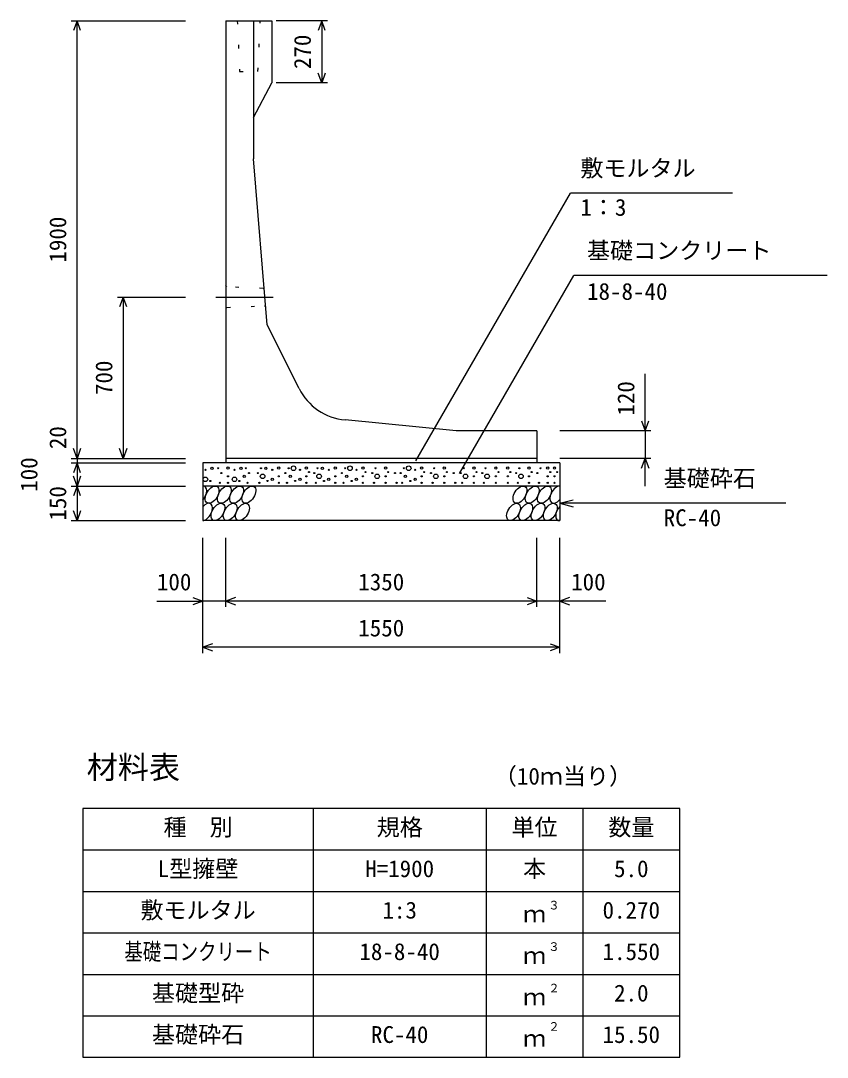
# Model space of a CAD drawing. Units: millimetres, scale not verified. Extents: x -50400 to 50400, y -17820 to 17820.
# Drawn here: x 21185 to 24684, y -3581 to 919 of the extents above; entities that cross this region are included whole.
import ezdxf
from ezdxf.enums import TextEntityAlignment as Align

# ---------------------------------------------------------------- set-up
doc = ezdxf.new("R2010")
doc.units = ezdxf.units.MM
doc.header["$LTSCALE"] = 60
doc.linetypes.add('DOTTED', pattern=[1.75, 0.25, -1.5])
doc.linetypes.add('LONG_DASHED_DOTTED', pattern=[15.25, 12, -1.5, 0.25, -1.5])
for name, color, linetype, lineweight in [('0-0_CENTER', 7, 'LONG_DASHED_DOTTED', 25), ('0-1_DIM', 7, 'Continuous', 25), ('0-3_HATCH', 6, 'Continuous', 25), ('0-4_HYO', 3, 'Continuous', 25), ('0-5_HYO2', 4, 'Continuous', 25), ('0-6_OUTLINE', 1, 'Continuous', 25), ('0-7_OUTLINE2', 4, 'DOTTED', 25), ('0-8_TXT', 7, 'Continuous', 25)]:
    doc.layers.add(name, color=color, linetype=linetype, lineweight=lineweight)
doc.styles.add('ＭＳ ゴシック', font='')
doc.styles.get('ＭＳ ゴシック').set_extended_font_data('MS Gothic')

msp = doc.modelspace()

# ---------------------------------------------------------------- linework, layer by layer
at = {"layer": '0-0_CENTER'}
msp.add_line((22031.18, -280.94), (22281.04, -280.94), dxfattribs=at)
at = {"layer": '0-1_DIM'}
for p, q in [((21404.5, 919.06), (21899.5, 919.06)), ((21429.5, -980.94), (21429.5, 919.06)), ((22515.91, 919.06), (22294, 919.06)), ((22490.91, 919.06), (22490.91, 649.06)), ((22515.91, 649.06), (22294, 649.06)), ((22899.15, -992.26), (23570.42, 170.41)), ((24272.83, 170.41), (23570.42, 170.41)), ((23088.63, -1046.66), (23584.9, -187.09)), ((24684.44, -187.09), (23584.9, -187.09)), ((21604.5, -280.94), (21899.5, -280.94)), ((21629.5, -280.94), (21629.5, -980.94)), ((23894.5, -860.94), (23894.5, -613.25)), ((23919.5, -860.94), (23524.5, -860.94)), ((23894.5, -860.94), (23894.5, -980.94)), ((21404.5, -980.94), (21899.5, -980.94)), ((21429.5, -980.94), (21429.5, -1000.94)), ((23919.5, -980.94), (23524.5, -980.94)), ((23894.5, -1100.94), (23894.5, -980.94)), ((21404.5, -1000.94), (21899.5, -1000.94)), ((21429.5, -1000.94), (21429.5, -1100.94)), ((21404.5, -1100.94), (21899.5, -1100.94)), ((21429.5, -1100.94), (21429.5, -1250.94)), ((23524.5, -1175.94), (23582.46, -1160.41)), ((24504.82, -1175.94), (23524.5, -1175.94)), ((23524.5, -1175.94), (23582.46, -1191.47)), ((21404.5, -1250.94), (21899.5, -1250.94)), ((21974.5, -1825.94), (21974.5, -1325.94)), ((22074.5, -1625.94), (22074.5, -1325.94)), ((23424.5, -1625.94), (23424.5, -1325.94)), ((23424.5, -1625.94), (23424.5, -1325.94)), ((23524.5, -1825.94), (23524.5, -1325.94)), ((21774.96, -1600.94), (21974.5, -1600.94)), ((22074.5, -1600.94), (21974.5, -1600.94)), ((23424.5, -1600.94), (22074.5, -1600.94)), ((23524.5, -1600.94), (23424.5, -1600.94)), ((23724.04, -1600.94), (23524.5, -1600.94)), ((23524.5, -1800.94), (21974.5, -1800.94))]:
    msp.add_line(p, q, dxfattribs=at)
for points in [[(21444.89, 876.78), (21429.5, 919.06), (21414.11, 876.78)], [(22506.3, 876.78), (22490.91, 919.06), (22475.52, 876.78)], [(22506.3, 691.35), (22490.91, 649.06), (22475.52, 691.35)], [(21644.89, -323.22), (21629.5, -280.94), (21614.11, -323.22)], [(23879.11, -818.65), (23894.5, -860.94), (23909.89, -818.65)], [(21444.89, -938.65), (21429.5, -980.94), (21414.11, -938.65)], [(21644.89, -938.65), (21629.5, -980.94), (21614.11, -938.65)], [(23879.11, -1023.22), (23894.5, -980.94), (23909.89, -1023.22)], [(21444.89, -1043.22), (21429.5, -1000.94), (21414.11, -1043.22)], [(21444.89, -1058.65), (21429.5, -1100.94), (21414.11, -1058.65)], [(21444.89, -1143.22), (21429.5, -1100.94), (21414.11, -1143.22)], [(21444.89, -1208.65), (21429.5, -1250.94), (21414.11, -1208.65)], [(21932.21, -1585.55), (21974.5, -1600.94), (21932.21, -1616.33)], [(22116.79, -1585.55), (22074.5, -1600.94), (22116.79, -1616.33)], [(23382.21, -1585.55), (23424.5, -1600.94), (23382.21, -1616.33)], [(23566.79, -1585.55), (23524.5, -1600.94), (23566.79, -1616.33)], [(22016.79, -1785.55), (21974.5, -1800.94), (22016.79, -1816.33)], [(23482.21, -1785.55), (23524.5, -1800.94), (23482.21, -1816.33)]]:
    msp.add_lwpolyline(points, dxfattribs=at)
at = {"layer": '0-3_HATCH'}
for centre, radius in [((21986.4, -1030.76), 2.5), ((22014.44, -1023.76), 5), ((22041.57, -1023.76), 2.5), ((22084.47, -1022.89), 5), ((22112.51, -1030.76), 2.5), ((22140.54, -1023.76), 5), ((22161.57, -1023.76), 2.5), ((22227.43, -1023.76), 2.5), ((22248.46, -1023.76), 5), ((22276.49, -1030.76), 2.5), ((22304.53, -1022.89), 5), ((22347.43, -1023.76), 2.5), ((22368.46, -1023.76), 10), ((22396.49, -1030.76), 2.5), ((22424.53, -1022.89), 5), ((22472.65, -1023.76), 2.5), ((22493.68, -1023.76), 5), ((22521.72, -1030.76), 2.5), ((22549.76, -1022.89), 5), ((22592.65, -1023.76), 2.5), ((22613.68, -1023.76), 10), ((22641.72, -1030.76), 2.5), ((22669.76, -1022.89), 5), ((22724.58, -1023.76), 2.5), ((22768.2, -1022.89), 5), ((22847.35, -1023.76), 2.5), ((22868.38, -1023.76), 10), ((22896.41, -1030.76), 2.5), ((22924.45, -1022.89), 5), ((22979.27, -1023.76), 2.5), ((23022.89, -1022.89), 5), ((23107.7, -1023.76), 2.5), ((23151.32, -1022.89), 5), ((23201.62, -1023.76), 2.5), ((23246.42, -1022.89), 5), ((23298.3, -1022.89), 5), ((23348.6, -1023.76), 2.5), ((23390.28, -1022.89), 5), ((23440.59, -1023.76), 2.5), ((23471.34, -1022.89), 5), ((23501.04, -1022.89), 5), ((21986.4, -1071.91), 10), ((22007.43, -1078.91), 2.5), ((22055.59, -1044.77), 2.5), ((22084.47, -1058.78), 2.5), ((22112.51, -1071.91), 10), ((22133.53, -1078.91), 2.5), ((22154.56, -1058.78), 5), ((22175.59, -1044.77), 2.5), ((22213.41, -1044.77), 2.5), ((22234.44, -1058.78), 10), ((22255.47, -1078.91), 2.5), ((22276.49, -1071.91), 5), ((22304.53, -1058.78), 2.5), ((22333.41, -1044.77), 2.5), ((22354.44, -1058.78), 5), ((22375.47, -1078.91), 2.5), ((22396.49, -1071.91), 5), ((22424.53, -1058.78), 2.5), ((22435.87, -1040.45), 2.5), ((22458.63, -1044.77), 2.5), ((22479.66, -1058.78), 10), ((22500.69, -1078.91), 2.5), ((22521.72, -1071.91), 5), ((22549.76, -1058.78), 2.5), ((22578.63, -1044.77), 2.5), ((22599.66, -1058.78), 5), ((22620.69, -1078.91), 2.5), ((22641.72, -1071.91), 5), ((22669.76, -1058.78), 2.5), ((22681.1, -1040.45), 2.5), ((22710.56, -1044.77), 2.5), ((22731.59, -1058.78), 10), ((22768.2, -1058.78), 2.5), ((22779.54, -1040.45), 2.5), ((22809, -1044.77), 2.5), ((22833.33, -1044.77), 2.5), ((22854.36, -1058.78), 5), ((22875.39, -1078.91), 2.5), ((22896.41, -1071.91), 5), ((22924.45, -1058.78), 2.5), ((22935.79, -1040.45), 2.5), ((22965.25, -1044.77), 2.5), ((22986.28, -1058.78), 10), ((23022.89, -1058.78), 2.5), ((23034.23, -1040.45), 2.5), ((23063.69, -1044.77), 2.5), ((23093.68, -1044.77), 2.5), ((23114.71, -1058.78), 10), ((23151.32, -1058.78), 2.5), ((23162.66, -1040.45), 2.5), ((23187.6, -1044.77), 2.5), ((23208.63, -1058.78), 10), ((23246.42, -1058.78), 2.5), ((23257.76, -1040.45), 2.5), ((23298.3, -1058.78), 2.5), ((23309.64, -1040.45), 2.5), ((23334.58, -1044.77), 2.5), ((23355.61, -1058.78), 10), ((23390.28, -1058.78), 2.5), ((23401.62, -1040.45), 2.5), ((23426.57, -1044.77), 2.5), ((23471.34, -1058.78), 2.5), ((23482.68, -1040.45), 2.5), ((23501.04, -1058.78), 2.5), ((23512.38, -1040.45), 2.5), ((22048.58, -1086.79), 2.5), ((22084.47, -1086.79), 2.5), ((22168.58, -1086.79), 2.5), ((22220.42, -1086.79), 2.5), ((22304.53, -1086.79), 2.5), ((22340.42, -1086.79), 2.5), ((22424.53, -1086.79), 2.5), ((22465.64, -1086.79), 2.5), ((22549.76, -1086.79), 2.5), ((22585.64, -1086.79), 2.5), ((22669.76, -1086.79), 2.5), ((22717.57, -1086.79), 2.5), ((22768.2, -1086.79), 2.5), ((22816.01, -1086.79), 2.5), ((22840.34, -1086.79), 2.5), ((22924.45, -1086.79), 2.5), ((22972.26, -1086.79), 2.5), ((23022.89, -1086.79), 2.5), ((23070.7, -1086.79), 2.5), ((23100.69, -1086.79), 2.5), ((23151.32, -1086.79), 2.5), ((23194.61, -1086.79), 2.5), ((23246.42, -1086.79), 2.5), ((23298.3, -1086.79), 2.5), ((23341.59, -1086.79), 2.5), ((23390.28, -1086.79), 2.5), ((23433.58, -1086.79), 2.5), ((23471.34, -1086.79), 2.5), ((23501.04, -1086.79), 2.5)]:
    msp.add_circle(centre, radius, dxfattribs=at)
for centre, start_param, end_param in [((21962.14, -1138.46), 4.385593, 6.6745444), ((23510.64, -1138.46), 0.3357715, 4.4411806), ((21987.46, -1213.45), 3.5111464, 7.548991), ((23535.96, -1213.45), 1.2110787, 3.5658734)]:
    msp.add_ellipse(centre, major_axis=(21.81, 35.31), ratio=0.5792, start_param=start_param, end_param=end_param, dxfattribs=at)
for centre in [(22015.34, -1138.46), (22068.55, -1138.46), (22121.76, -1138.46), (22174.97, -1138.46), (23351.01, -1138.46), (23404.22, -1138.46), (23457.43, -1138.46), (22040.66, -1213.45), (22093.87, -1213.45), (22147.08, -1213.45), (23323.13, -1213.45), (23376.34, -1213.45), (23429.54, -1213.45), (23482.75, -1213.45)]:
    msp.add_ellipse(centre, major_axis=(21.81, 35.31), ratio=0.5792, dxfattribs=at)
at = {"layer": '0-4_HYO'}
for p, q in [((22454.5, -2500.94), (22454.5, -3580.94)), ((23204.5, -2500.94), (23204.5, -3580.94)), ((23624.5, -2500.94), (23624.5, -3580.94)), ((21454.5, -2680.94), (24044.5, -2680.94))]:
    msp.add_line(p, q, dxfattribs=at)
msp.add_lwpolyline([(21454.5, -3580.94), (24044.5, -3580.94), (24044.5, -2500.94), (21454.5, -2500.94)], close=True, dxfattribs=at)
at = {"layer": '0-5_HYO2'}
for p, q in [((21454.5, -2860.94), (24044.5, -2860.94)), ((21454.5, -3040.94), (24044.5, -3040.94)), ((21454.5, -3220.94), (24044.5, -3220.94)), ((21454.5, -3400.94), (24044.5, -3400.94))]:
    msp.add_line(p, q, dxfattribs=at)
at = {"layer": '0-6_OUTLINE'}
for p, q in [((22074.5, 919.06), (22274.5, 919.06)), ((22074.5, 919.06), (22074.5, -1000.94)), ((22194.5, 919.06), (22194.5, 319.06)), ((22274.5, 919.06), (22274.5, 649.06)), ((22194.5, 499.06), (22274.5, 649.06)), ((22254.5, -400.94), (22194.5, 319.06)), ((22392.64, -677.23), (22254.5, -400.94)), ((23074.5, -860.94), (22592.17, -814.26)), ((23424.5, -860.94), (23074.5, -860.94)), ((23424.5, -860.94), (23424.5, -1000.94)), ((23424.5, -980.94), (22074.5, -980.94)), ((23524.5, -1000.94), (21974.5, -1000.94)), ((21974.5, -1000.94), (21974.5, -1250.94)), ((23524.5, -1000.94), (23524.5, -1250.94)), ((23524.5, -1100.94), (21974.5, -1100.94)), ((23524.5, -1250.94), (21974.5, -1250.94))]:
    msp.add_line(p, q, dxfattribs=at)
msp.add_arc((22616.25, -565.42), 250, 206.56505, 264.47246, dxfattribs=at)
at = {"layer": '0-7_OUTLINE2'}
for p, q in [((22124.5, 919.06), (22134.5, 699.06)), ((22079.5, -236.16), (22074.72, -230.94)), ((22236.34, -243.21), (22079.5, -236.16)), ((22240.96, -238.41), (22236.34, -243.21)), ((22074.72, -330.93), (22079.5, -325.72)), ((22079.5, -325.72), (22242.63, -318.66)), ((22247.84, -323.43), (22242.63, -318.66))]:
    msp.add_line(p, q, dxfattribs=at)
msp.add_lwpolyline([(22134.5, 699.06), (22214.5, 699.06), (22224.5, 919.06)], dxfattribs=at)

# ---------------------------------------------------------------- texts
at = {"layer": '0-1_DIM', "style": 'ＭＳ ゴシック'}
for s, p in [('270', (22465.91, 709.06)), ('1900', (21404.5, -130.94)), ('700', (21604.5, -705.94)), ('120', (23869.5, -795.3)), ('20', (21404.5, -940.87)), ('100', (21279.5, -1125.94)), ('150', (21404.5, -1250.94))]:
    msp.add_text(s, height=73.31, rotation=90, dxfattribs=at).set_placement(p, align=Align.BOTTOM_LEFT)
for s, p in [('敷モルタル', (23613.27, 220.41)), ('1：3', (23613.27, 50.3)), ('基礎コンクリート', (23642.15, -137.09)), ('18-8-40', (23642.15, -314.72)), ('基礎砕石', (23974.75, -1125.94)), ('RC-40', (23974.75, -1297.32)), ('100', (21775.86, -1575.94)), ('1350', (22649.5, -1575.94)), ('100', (23573.14, -1575.94)), ('1550', (22649.5, -1775.94))]:
    msp.add_text(s, height=73.31, dxfattribs=at).set_placement(p, align=Align.BOTTOM_LEFT)
at = {"layer": '0-8_TXT', "style": 'ＭＳ ゴシック'}
for s, height, p in [('材料表', 98.97, (21471.17, -2400.94)), ('（10ｍ当り）', 73.31, (23237.83, -2419.27)), ('種\u3000別', 73.31, (21804.5, -2640.94)), ('規格', 73.31, (22729.5, -2640.94)), ('単位', 73.31, (23314.5, -2640.94)), ('数量', 73.31, (23734.5, -2640.94)), ('L型擁壁', 73.31, (21779.5, -2820.94)), ('H=1900', 73.31, (22679.5, -2820.94)), ('本', 73.31, (23364.5, -2820.94)), ('5.0', 73.31, (23759.5, -2820.94)), ('敷モルタル', 73.31, (21704.5, -3000.94)), ('1:3', 73.31, (22754.5, -3000.94)), ('３', 36.66, (23473.74, -2950.32)), ('0.270', 73.31, (23709.5, -3000.94)), ('ｍ', 73.31, (23364.5, -3017.61)), ('18-8-40', 73.31, (22654.5, -3180.94)), ('３', 36.66, (23473.74, -3130.32)), ('1.550', 73.31, (23709.5, -3180.94)), ('ｍ', 73.31, (23364.5, -3197.61)), ('基礎型砕', 73.31, (21754.5, -3360.94)), ('２', 36.66, (23473.74, -3310.32)), ('2.0', 73.31, (23759.5, -3360.94)), ('ｍ', 73.31, (23364.5, -3377.61)), ('基礎砕石', 73.31, (21754.5, -3540.94)), ('RC-40', 73.31, (22704.5, -3540.94)), ('２', 36.66, (23473.74, -3476.99)), ('15.50', 73.31, (23709.5, -3540.94)), ('ｍ', 73.31, (23364.5, -3557.61))]:
    msp.add_text(s, height=height, dxfattribs=at).set_placement(p, align=Align.BOTTOM_LEFT)
at = {"layer": '0-8_TXT', "style": 'ＭＳ ゴシック', "width": 0.8}
msp.add_text('基礎コンクリート', height=73.31, dxfattribs=at).set_placement((21634.5, -3180.94), align=Align.BOTTOM_LEFT)

doc.saveas('drawing.dxf')
